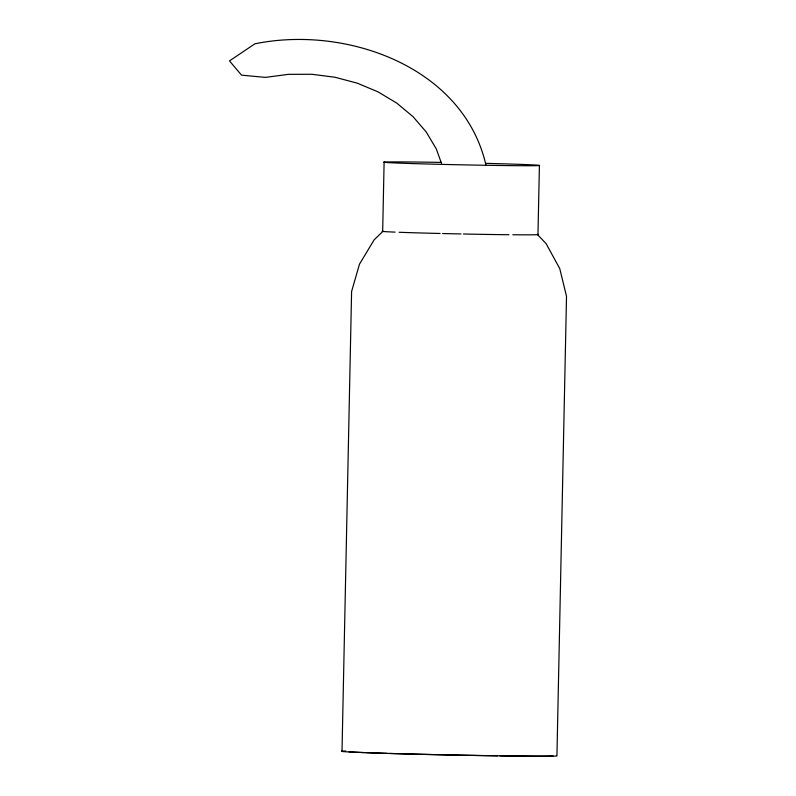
<?xml version="1.0" encoding="UTF-8"?>
<svg xmlns="http://www.w3.org/2000/svg" width="796" height="796" viewBox="0 0 796 796"><rect width="100%" height="100%" fill="white"/><g stroke="black" fill="none" stroke-linecap="round" stroke-linejoin="round"><path stroke-width="1.19" d="M342.011 751.155L351.593 291.505L359.484 264.153L374.15 239.815L383.035 231.248M384.11 162.085L382.677 231.188A78.177 1.015 1.2 0 0 395.115 232.124M537.967 234.651L539.409 165.548M497.58 755.772L485.451 755.603A103.49 1.343 1.2 0 1 389.602 753.434M499.997 755.802L529.907 756.12A106.256 1.373 1.2 0 0 553.071 755.971M365.792 752.618L382.836 753.215A103.49 1.343 1.2 0 0 387.284 753.354M352.17 752.001L364.578 752.578M537.608 234.701L546.126 243.646L559.757 268.63L566.513 296.301L556.931 755.951A108.206 1.403 1.2 0 1 427.79 754.479A108.206 1.403 1.2 0 1 345.782 750.996M441.571 163.548L436.288 148.922L426.248 131.997L412.945 116.584L396.716 103.082L377.981 91.838L357.225 83.152L335.007 77.252L311.883 74.287L288.46 74.336L265.366 77.391L241.526 75.152L229.487 60.894L254.879 43.83C345.564 25.134 463.113 66.337 485.888 164.812M485.679 163.349A78.177 1.015 1.2 0 1 524.285 165.727A78.177 1.015 1.2 0 1 397.015 163.031A78.177 1.015 1.2 0 1 441.531 162.414M537.638 234.382A78.177 1.015 1.2 0 1 512.803 234.76M508.923 234.73A78.177 1.015 1.2 0 1 463.431 233.994M461.013 233.944A78.177 1.015 1.2 0 1 442.596 233.536M440.098 233.477A78.177 1.015 1.2 0 1 399.114 232.273M352.18 752.001A106.256 1.373 1.2 0 1 349.066 751.802"/></g></svg>
